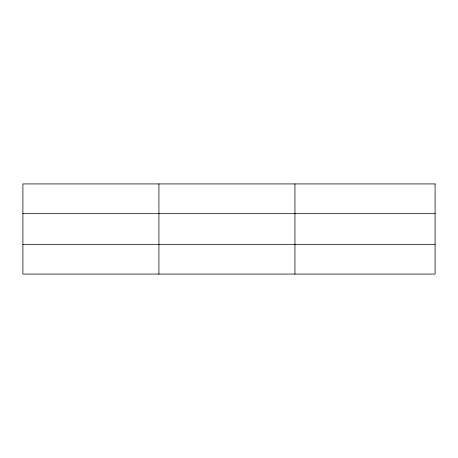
<?xml version="1.0" encoding="UTF-8"?>
<svg xmlns="http://www.w3.org/2000/svg" width="458" height="458" viewBox="0 0 458 458"><rect width="100%" height="100%" fill="white"/><g stroke="black" fill="none" stroke-linecap="round" stroke-linejoin="round"><path stroke-width="0.69" d="M158.926 183.927L158.926 274.073M294.952 183.927L294.952 274.073M22.9 213.674L435.1 213.674M22.9 244.326L435.1 244.326M435.1 183.927L435.1 274.073L22.9 274.073L22.9 183.927L435.1 183.927"/></g></svg>
